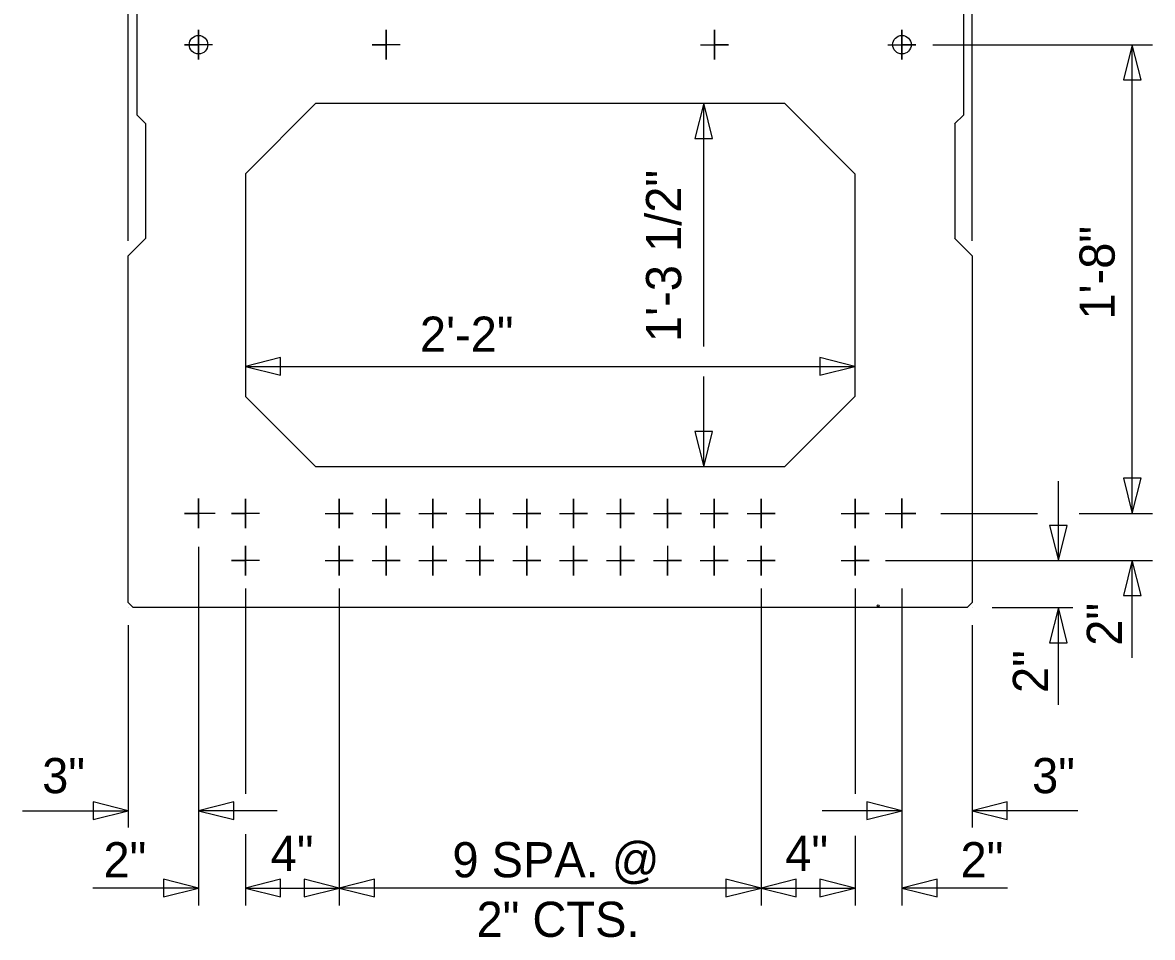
# Model space of a CAD drawing. Extents: x 1269527.1 to 1269560.2, y 874064.2 to 874087.8.
# Drawn here: x 1269548.286 to 1269552.303, y 874080.051 to 874083.301 of the extents above; entities that cross this region are included whole.
import ezdxf

# ---------------------------------------------------------------- set-up
doc = ezdxf.new("R2010")
doc.units = 0
for name, color, linetype in [('Arrowhead Terminators', 7, 'Continuous'), ('Arrowhead Terminators CELL', 7, 'Continuous'), ('Box Beam', 7, 'Continuous'), ('Dimension Lines', 7, 'Continuous'), ('Rebar Lines', 7, 'Continuous'), ('Text', 7, 'Continuous'), ('User Information Notes', 7, 'Continuous')]:
    doc.layers.add(name, color=color, linetype=linetype)

msp = doc.modelspace()

# ---------------------------------------------------------------- linework, layer by layer
at = {"layer": 'Arrowhead Terminators'}
for points in [[(1269551.4121, 874080.5009), (1269551.2871, 874080.5322), (1269551.2871, 874080.4697)], [(1269551.7869, 874080.5322), (1269551.6619, 874080.5009), (1269551.7869, 874080.4697)]]:
    msp.add_lwpolyline(points, close=True, dxfattribs=at)
at = {"layer": 'Arrowhead Terminators CELL'}
for points in [[(1269552.2312, 874083.2229), (1269552.1999, 874083.0979), (1269552.2624, 874083.0979)], [(1269550.7076, 874083.0146), (1269550.6764, 874082.8896), (1269550.7389, 874082.8896)], [(1269549.0783, 874082.0797), (1269549.2033, 874082.0484), (1269549.2033, 874082.1109)], [(1269551.2452, 874082.0797), (1269551.1202, 874082.1109), (1269551.1202, 874082.0484)], [(1269550.7076, 874081.723), (1269550.7389, 874081.848), (1269550.6764, 874081.848)], [(1269552.2312, 874081.5576), (1269552.2624, 874081.6826), (1269552.1999, 874081.6826)], [(1269551.9683, 874081.3896), (1269551.9995, 874081.5146), (1269551.937, 874081.5146)], [(1269552.2312, 874081.3909), (1269552.1999, 874081.2659), (1269552.2624, 874081.2659)], [(1269551.9683, 874081.223), (1269551.937, 874081.098), (1269551.9995, 874081.098)], [(1269548.6616, 874080.5009), (1269548.5366, 874080.5322), (1269548.5366, 874080.4697)], [(1269548.9114, 874080.5009), (1269549.0364, 874080.4697), (1269549.0364, 874080.5322)], [(1269548.9114, 874080.2263), (1269548.7864, 874080.2576), (1269548.7864, 874080.1951)], [(1269549.0781, 874080.2263), (1269549.2031, 874080.1951), (1269549.2031, 874080.2576)], [(1269549.4115, 874080.2263), (1269549.2865, 874080.2576), (1269549.2865, 874080.1951)], [(1269549.4115, 874080.2263), (1269549.5365, 874080.1951), (1269549.5365, 874080.2576)], [(1269550.9116, 874080.2263), (1269550.7866, 874080.2576), (1269550.7866, 874080.1951)], [(1269550.9116, 874080.2263), (1269551.0366, 874080.1951), (1269551.0366, 874080.2576)], [(1269551.2451, 874080.2263), (1269551.1201, 874080.2576), (1269551.1201, 874080.1951)], [(1269551.4121, 874080.2263), (1269551.5371, 874080.1951), (1269551.5371, 874080.2576)]]:
    msp.add_lwpolyline(points, close=True, dxfattribs=at)
at = {"layer": 'Box Beam'}
for p, q in [((1269548.6928, 874082.9729), (1269548.6928, 874083.473)), ((1269551.6307, 874083.473), (1269551.6307, 874082.9729)), ((1269549.0783, 874082.7645), (1269549.3284, 874083.0146)), ((1269549.3284, 874083.0146), (1269550.9952, 874083.0146)), ((1269550.9952, 874083.0146), (1269551.2452, 874082.7645)), ((1269548.7241, 874082.9417), (1269548.6928, 874082.9729)), ((1269551.6307, 874082.9729), (1269551.5994, 874082.9417)), ((1269548.7241, 874082.5354), (1269548.7241, 874082.9417)), ((1269551.5998, 874082.9421), (1269551.5998, 874082.5358)), ((1269549.0783, 874082.7645), (1269549.0783, 874081.973)), ((1269551.2452, 874082.7645), (1269551.2452, 874081.973)), ((1269548.6616, 874082.4729), (1269548.7241, 874082.5354)), ((1269551.5994, 874082.5354), (1269551.6619, 874082.4729)), ((1269548.6616, 874081.2408), (1269548.6616, 874082.4729)), ((1269551.6619, 874082.4729), (1269551.6619, 874081.2408)), ((1269549.3284, 874081.723), (1269549.0783, 874081.973)), ((1269551.2452, 874081.973), (1269550.9952, 874081.723)), ((1269550.9952, 874081.723), (1269549.3284, 874081.723)), ((1269548.6616, 874081.2408), (1269548.6795, 874081.223)), ((1269551.662, 874081.2408), (1269551.6441, 874081.223)), ((1269551.6441, 874081.223), (1269548.6795, 874081.223))]:
    msp.add_line(p, q, dxfattribs=at)
msp.add_circle((1269551.3274, 874081.229), 0.00365, dxfattribs=at)
at = {"layer": 'Dimension Lines'}
for p, q in [((1269548.6616, 874082.5257), (1269548.6616, 874084.0444)), ((1269551.6619, 874082.5257), (1269551.6619, 874084.0444)), ((1269548.9114, 874083.2229), (1269548.9114, 874083.2752)), ((1269548.9114, 874083.2752), (1269548.9114, 874083.2229)), ((1269548.9114, 874083.2229), (1269548.9114, 874083.2752)), ((1269548.9114, 874083.2752), (1269548.9114, 874083.2229)), ((1269549.5781, 874083.2229), (1269549.5781, 874083.2752)), ((1269549.5781, 874083.2752), (1269549.5781, 874083.2229)), ((1269549.5781, 874083.2229), (1269549.5781, 874083.2752)), ((1269549.5781, 874083.2752), (1269549.5781, 874083.2229)), ((1269550.7455, 874083.2229), (1269550.7455, 874083.2752)), ((1269550.7455, 874083.2752), (1269550.7455, 874083.2229)), ((1269550.7455, 874083.2229), (1269550.7455, 874083.2752)), ((1269550.7455, 874083.2752), (1269550.7455, 874083.2229)), ((1269551.4121, 874083.2229), (1269551.4121, 874083.2752)), ((1269551.4121, 874083.2752), (1269551.4121, 874083.2229)), ((1269551.4121, 874083.2229), (1269551.4121, 874083.2752)), ((1269551.4121, 874083.2752), (1269551.4121, 874083.2229)), ((1269548.9114, 874083.2229), (1269548.8616, 874083.2229)), ((1269548.8616, 874083.2229), (1269548.9114, 874083.2229)), ((1269548.9612, 874083.2229), (1269548.9114, 874083.2229)), ((1269548.9114, 874083.2229), (1269548.9114, 874083.1707)), ((1269548.9114, 874083.1707), (1269548.9114, 874083.2229)), ((1269548.9612, 874083.2229), (1269548.9114, 874083.2229)), ((1269548.9114, 874083.2229), (1269548.9114, 874083.1707)), ((1269548.9114, 874083.1707), (1269548.9114, 874083.2229)), ((1269548.9612, 874083.2229), (1269548.9114, 874083.2229)), ((1269548.9114, 874083.2229), (1269548.9114, 874083.1707)), ((1269548.9114, 874083.1707), (1269548.9114, 874083.2229)), ((1269549.5781, 874083.2229), (1269549.5283, 874083.2229)), ((1269549.5283, 874083.2229), (1269549.5781, 874083.2229)), ((1269549.6278, 874083.2229), (1269549.5781, 874083.2229)), ((1269549.5781, 874083.2229), (1269549.5781, 874083.1707)), ((1269549.5781, 874083.1707), (1269549.5781, 874083.2229)), ((1269549.6278, 874083.2229), (1269549.5781, 874083.2229)), ((1269549.5781, 874083.2229), (1269549.5781, 874083.1707)), ((1269549.5781, 874083.1707), (1269549.5781, 874083.2229)), ((1269549.6278, 874083.2229), (1269549.5781, 874083.2229)), ((1269549.5781, 874083.2229), (1269549.5781, 874083.1707)), ((1269549.5781, 874083.1707), (1269549.5781, 874083.2229)), ((1269550.6957, 874083.2229), (1269550.7455, 874083.2229)), ((1269550.6957, 874083.2229), (1269550.7455, 874083.2229)), ((1269550.6957, 874083.2229), (1269550.7455, 874083.2229)), ((1269550.7455, 874083.2229), (1269550.7952, 874083.2229)), ((1269550.7952, 874083.2229), (1269550.7455, 874083.2229)), ((1269550.7455, 874083.2229), (1269550.7455, 874083.1707)), ((1269550.7455, 874083.1707), (1269550.7455, 874083.2229)), ((1269550.7455, 874083.2229), (1269550.7455, 874083.1707)), ((1269550.7455, 874083.1707), (1269550.7455, 874083.2229)), ((1269550.7455, 874083.2229), (1269550.7455, 874083.1707)), ((1269550.7455, 874083.1707), (1269550.7455, 874083.2229)), ((1269551.3623, 874083.2229), (1269551.4121, 874083.2229)), ((1269551.3623, 874083.2229), (1269551.4121, 874083.2229)), ((1269551.3623, 874083.2229), (1269551.4121, 874083.2229)), ((1269551.4121, 874083.2229), (1269551.4619, 874083.2229)), ((1269551.4619, 874083.2229), (1269551.4121, 874083.2229)), ((1269551.4121, 874083.2229), (1269551.4121, 874083.1707)), ((1269551.4121, 874083.1707), (1269551.4121, 874083.2229)), ((1269551.4121, 874083.2229), (1269551.4121, 874083.1707)), ((1269551.4121, 874083.1707), (1269551.4121, 874083.2229)), ((1269551.4121, 874083.2229), (1269551.4121, 874083.1707)), ((1269551.4121, 874083.1707), (1269551.4121, 874083.2229)), ((1269551.5218, 874083.2229), (1269552.3027, 874083.2229)), ((1269552.2312, 874081.5576), (1269552.2312, 874083.2229)), ((1269550.7076, 874082.1511), (1269550.7076, 874083.0146)), ((1269549.0783, 874082.0797), (1269551.2452, 874082.0797)), ((1269550.7076, 874081.723), (1269550.7076, 874082.0443)), ((1269551.9683, 874081.3896), (1269551.9683, 874081.6726)), ((1269548.9114, 874081.5576), (1269548.9114, 874081.6099)), ((1269548.9114, 874081.6099), (1269548.9114, 874081.5576)), ((1269548.9114, 874081.5576), (1269548.9114, 874081.6099)), ((1269548.9114, 874081.6099), (1269548.9114, 874081.5576)), ((1269548.9114, 874081.5576), (1269548.9114, 874081.6099)), ((1269548.9114, 874081.6099), (1269548.9114, 874081.5576)), ((1269548.9114, 874081.5576), (1269548.9114, 874081.6099)), ((1269548.9114, 874081.6099), (1269548.9114, 874081.5576)), ((1269548.9114, 874081.5576), (1269548.9114, 874081.6099)), ((1269548.9114, 874081.6099), (1269548.9114, 874081.5576)), ((1269549.0781, 874081.5576), (1269549.0781, 874081.6097)), ((1269549.0781, 874081.6097), (1269549.0781, 874081.5576)), ((1269549.4115, 874081.5576), (1269549.4115, 874081.6097)), ((1269549.4115, 874081.6097), (1269549.4115, 874081.5576)), ((1269549.5782, 874081.5576), (1269549.5782, 874081.6097)), ((1269549.5782, 874081.6097), (1269549.5782, 874081.5576)), ((1269549.7449, 874081.5576), (1269549.7449, 874081.6097)), ((1269549.7449, 874081.6097), (1269549.7449, 874081.5576)), ((1269549.9115, 874081.5576), (1269549.9115, 874081.6097)), ((1269549.9115, 874081.6097), (1269549.9115, 874081.5576)), ((1269550.0783, 874081.5576), (1269550.0783, 874081.6097)), ((1269550.0783, 874081.6097), (1269550.0783, 874081.5576)), ((1269550.2449, 874081.5576), (1269550.2449, 874081.6097)), ((1269550.2449, 874081.6097), (1269550.2449, 874081.5576)), ((1269550.4116, 874081.5576), (1269550.4116, 874081.6097)), ((1269550.4116, 874081.6097), (1269550.4116, 874081.5576)), ((1269550.5783, 874081.5576), (1269550.5783, 874081.6097)), ((1269550.5783, 874081.6097), (1269550.5783, 874081.5576)), ((1269550.745, 874081.5576), (1269550.745, 874081.6097)), ((1269550.745, 874081.6097), (1269550.745, 874081.5576)), ((1269550.9116, 874081.5576), (1269550.9116, 874081.6097)), ((1269550.9116, 874081.6097), (1269550.9116, 874081.5576)), ((1269551.2455, 874081.5576), (1269551.2455, 874081.6097)), ((1269551.2455, 874081.6097), (1269551.2455, 874081.5576)), ((1269551.4121, 874081.5576), (1269551.4121, 874081.6099)), ((1269551.4121, 874081.6099), (1269551.4121, 874081.5576)), ((1269551.4121, 874081.5576), (1269551.4121, 874081.6099)), ((1269551.4121, 874081.6099), (1269551.4121, 874081.5576)), ((1269551.4121, 874081.5576), (1269551.4121, 874081.6099)), ((1269551.4121, 874081.6099), (1269551.4121, 874081.5576)), ((1269551.4121, 874081.5576), (1269551.4121, 874081.6099)), ((1269551.4121, 874081.6099), (1269551.4121, 874081.5576)), ((1269551.4121, 874081.5576), (1269551.4121, 874081.6099)), ((1269551.4121, 874081.6099), (1269551.4121, 874081.5576)), ((1269548.9114, 874081.5576), (1269548.8616, 874081.5576)), ((1269548.8616, 874081.5576), (1269548.9114, 874081.5576)), ((1269548.9114, 874081.5576), (1269548.8616, 874081.5576)), ((1269548.8616, 874081.5576), (1269548.9114, 874081.5576)), ((1269548.9612, 874081.5576), (1269548.9114, 874081.5576)), ((1269548.9707, 874081.5576), (1269548.9114, 874081.5576)), ((1269548.9114, 874081.5576), (1269548.9114, 874081.5054)), ((1269548.9114, 874081.5054), (1269548.9114, 874081.5576)), ((1269548.9612, 874081.5576), (1269548.9114, 874081.5576)), ((1269548.9114, 874081.5576), (1269548.9114, 874081.5054)), ((1269548.9114, 874081.5054), (1269548.9114, 874081.5576)), ((1269548.9612, 874081.5576), (1269548.9114, 874081.5576)), ((1269548.9114, 874081.5576), (1269548.9114, 874081.5054)), ((1269548.9114, 874081.5054), (1269548.9114, 874081.5576)), ((1269548.9612, 874081.5576), (1269548.9114, 874081.5576)), ((1269548.9114, 874081.5576), (1269548.9114, 874081.5054)), ((1269548.9114, 874081.5054), (1269548.9114, 874081.5576)), ((1269548.9114, 874081.5576), (1269548.9114, 874081.5054)), ((1269548.9114, 874081.5054), (1269548.9114, 874081.5576)), ((1269549.0781, 874081.5576), (1269549.0283, 874081.5576)), ((1269549.0283, 874081.5576), (1269549.0781, 874081.5576)), ((1269549.1278, 874081.5576), (1269549.0781, 874081.5576)), ((1269549.0781, 874081.5576), (1269549.0781, 874081.5053)), ((1269549.0781, 874081.5053), (1269549.0781, 874081.5576)), ((1269549.3617, 874081.5576), (1269549.4115, 874081.5576)), ((1269549.4115, 874081.5576), (1269549.4613, 874081.5576)), ((1269549.4613, 874081.5576), (1269549.4115, 874081.5576)), ((1269549.4115, 874081.5576), (1269549.4115, 874081.5053)), ((1269549.4115, 874081.5053), (1269549.4115, 874081.5576)), ((1269549.5284, 874081.5576), (1269549.5782, 874081.5576)), ((1269549.5782, 874081.5576), (1269549.628, 874081.5576)), ((1269549.628, 874081.5576), (1269549.5782, 874081.5576)), ((1269549.5782, 874081.5576), (1269549.5782, 874081.5053)), ((1269549.5782, 874081.5053), (1269549.5782, 874081.5576)), ((1269549.6951, 874081.5576), (1269549.7449, 874081.5576)), ((1269549.7449, 874081.5576), (1269549.7947, 874081.5576)), ((1269549.7947, 874081.5576), (1269549.7449, 874081.5576)), ((1269549.7449, 874081.5576), (1269549.7449, 874081.5053)), ((1269549.7449, 874081.5053), (1269549.7449, 874081.5576)), ((1269549.8618, 874081.5576), (1269549.9115, 874081.5576)), ((1269549.9115, 874081.5576), (1269549.9613, 874081.5576)), ((1269549.9613, 874081.5576), (1269549.9115, 874081.5576)), ((1269549.9115, 874081.5576), (1269549.9115, 874081.5053)), ((1269549.9115, 874081.5053), (1269549.9115, 874081.5576)), ((1269550.0284, 874081.5576), (1269550.0783, 874081.5576)), ((1269550.0783, 874081.5576), (1269550.1281, 874081.5576)), ((1269550.1281, 874081.5576), (1269550.0783, 874081.5576)), ((1269550.0783, 874081.5576), (1269550.0783, 874081.5053)), ((1269550.0783, 874081.5053), (1269550.0783, 874081.5576)), ((1269550.1951, 874081.5576), (1269550.2449, 874081.5576)), ((1269550.2449, 874081.5576), (1269550.2947, 874081.5576)), ((1269550.2947, 874081.5576), (1269550.2449, 874081.5576)), ((1269550.2449, 874081.5576), (1269550.2449, 874081.5053)), ((1269550.2449, 874081.5053), (1269550.2449, 874081.5576)), ((1269550.3618, 874081.5576), (1269550.4116, 874081.5576)), ((1269550.4116, 874081.5576), (1269550.4614, 874081.5576)), ((1269550.4614, 874081.5576), (1269550.4116, 874081.5576)), ((1269550.4116, 874081.5576), (1269550.4116, 874081.5053)), ((1269550.4116, 874081.5053), (1269550.4116, 874081.5576)), ((1269550.5285, 874081.5576), (1269550.5783, 874081.5576)), ((1269550.5783, 874081.5576), (1269550.6281, 874081.5576)), ((1269550.6281, 874081.5576), (1269550.5783, 874081.5576)), ((1269550.5783, 874081.5576), (1269550.5783, 874081.5053)), ((1269550.5783, 874081.5053), (1269550.5783, 874081.5576)), ((1269550.6952, 874081.5576), (1269550.745, 874081.5576)), ((1269550.745, 874081.5576), (1269550.7948, 874081.5576)), ((1269550.7948, 874081.5576), (1269550.745, 874081.5576)), ((1269550.745, 874081.5576), (1269550.745, 874081.5053)), ((1269550.745, 874081.5053), (1269550.745, 874081.5576)), ((1269550.8619, 874081.5576), (1269550.9116, 874081.5576)), ((1269550.9116, 874081.5576), (1269550.9614, 874081.5576)), ((1269550.9614, 874081.5576), (1269550.9116, 874081.5576)), ((1269550.9116, 874081.5576), (1269550.9116, 874081.5053)), ((1269550.9116, 874081.5053), (1269550.9116, 874081.5576)), ((1269551.1957, 874081.5576), (1269551.2455, 874081.5576)), ((1269551.2455, 874081.5576), (1269551.2952, 874081.5576)), ((1269551.2952, 874081.5576), (1269551.2455, 874081.5576)), ((1269551.2455, 874081.5576), (1269551.2455, 874081.5053)), ((1269551.2455, 874081.5053), (1269551.2455, 874081.5576)), ((1269551.3528, 874081.5576), (1269551.4121, 874081.5576)), ((1269551.3623, 874081.5576), (1269551.4121, 874081.5576)), ((1269551.3623, 874081.5576), (1269551.4121, 874081.5576)), ((1269551.3623, 874081.5576), (1269551.4121, 874081.5576)), ((1269551.3623, 874081.5576), (1269551.4121, 874081.5576)), ((1269551.4121, 874081.5576), (1269551.4619, 874081.5576)), ((1269551.4619, 874081.5576), (1269551.4121, 874081.5576)), ((1269551.4121, 874081.5576), (1269551.4121, 874081.5054)), ((1269551.4121, 874081.5054), (1269551.4121, 874081.5576)), ((1269551.4121, 874081.5576), (1269551.4619, 874081.5576)), ((1269551.4619, 874081.5576), (1269551.4121, 874081.5576)), ((1269551.4121, 874081.5576), (1269551.4121, 874081.5054)), ((1269551.4121, 874081.5054), (1269551.4121, 874081.5576)), ((1269551.4121, 874081.5576), (1269551.4121, 874081.5054)), ((1269551.4121, 874081.5054), (1269551.4121, 874081.5576)), ((1269551.4121, 874081.5576), (1269551.4121, 874081.5054)), ((1269551.4121, 874081.5054), (1269551.4121, 874081.5576)), ((1269551.4121, 874081.5576), (1269551.4121, 874081.5054)), ((1269551.4121, 874081.5054), (1269551.4121, 874081.5576)), ((1269551.5509, 874081.5576), (1269551.8939, 874081.5576)), ((1269552.0426, 874081.5576), (1269552.3027, 874081.5576)), ((1269548.9114, 874081.4393), (1269548.9114, 874080.1638)), ((1269549.0781, 874081.3896), (1269549.0781, 874081.4418)), ((1269549.0781, 874081.4418), (1269549.0781, 874081.3896)), ((1269549.4115, 874081.3896), (1269549.4115, 874081.4418)), ((1269549.4115, 874081.4418), (1269549.4115, 874081.3896)), ((1269549.5782, 874081.3896), (1269549.5782, 874081.4418)), ((1269549.5782, 874081.4418), (1269549.5782, 874081.3896)), ((1269549.7449, 874081.3896), (1269549.7449, 874081.4418)), ((1269549.7449, 874081.4418), (1269549.7449, 874081.3896)), ((1269549.9115, 874081.3896), (1269549.9115, 874081.4418)), ((1269549.9115, 874081.4418), (1269549.9115, 874081.3896)), ((1269550.0783, 874081.3896), (1269550.0783, 874081.4418)), ((1269550.0783, 874081.4418), (1269550.0783, 874081.3896)), ((1269550.2449, 874081.3896), (1269550.2449, 874081.4418)), ((1269550.2449, 874081.4418), (1269550.2449, 874081.3896)), ((1269550.4116, 874081.3896), (1269550.4116, 874081.4418)), ((1269550.4116, 874081.4418), (1269550.4116, 874081.3896)), ((1269550.5783, 874081.4418), (1269550.5783, 874081.3896)), ((1269550.745, 874081.3896), (1269550.745, 874081.4418)), ((1269550.745, 874081.4418), (1269550.745, 874081.3896)), ((1269550.9116, 874081.3896), (1269550.9116, 874081.4418)), ((1269550.9116, 874081.4418), (1269550.9116, 874081.3896)), ((1269551.2455, 874081.3896), (1269551.2455, 874081.4418)), ((1269551.2455, 874081.4418), (1269551.2455, 874081.3896)), ((1269549.0781, 874081.3896), (1269549.0283, 874081.3896)), ((1269549.0283, 874081.3896), (1269549.0781, 874081.3896)), ((1269549.1278, 874081.3896), (1269549.0781, 874081.3896)), ((1269549.0781, 874081.3374), (1269549.0781, 874081.3896)), ((1269549.0781, 874081.3896), (1269549.0781, 874081.3374)), ((1269549.3617, 874081.3896), (1269549.4115, 874081.3896)), ((1269549.4115, 874081.3896), (1269549.4613, 874081.3896)), ((1269549.4613, 874081.3896), (1269549.4115, 874081.3896)), ((1269549.4115, 874081.3896), (1269549.4115, 874081.3374)), ((1269549.4115, 874081.3374), (1269549.4115, 874081.3896)), ((1269549.5284, 874081.3896), (1269549.5782, 874081.3896)), ((1269549.5782, 874081.3896), (1269549.628, 874081.3896)), ((1269549.628, 874081.3896), (1269549.5782, 874081.3896)), ((1269549.5782, 874081.3896), (1269549.5782, 874081.3374)), ((1269549.5782, 874081.3374), (1269549.5782, 874081.3896)), ((1269549.6951, 874081.3896), (1269549.7449, 874081.3896)), ((1269549.7449, 874081.3896), (1269549.7947, 874081.3896)), ((1269549.7947, 874081.3896), (1269549.7449, 874081.3896)), ((1269549.7449, 874081.3896), (1269549.7449, 874081.3374)), ((1269549.7449, 874081.3374), (1269549.7449, 874081.3896)), ((1269549.8618, 874081.3896), (1269549.9115, 874081.3896)), ((1269549.9115, 874081.3896), (1269549.9613, 874081.3896)), ((1269549.9613, 874081.3896), (1269549.9115, 874081.3896)), ((1269549.9115, 874081.3896), (1269549.9115, 874081.3374)), ((1269549.9115, 874081.3374), (1269549.9115, 874081.3896)), ((1269550.0284, 874081.3896), (1269550.0783, 874081.3896)), ((1269550.0783, 874081.3896), (1269550.1281, 874081.3896)), ((1269550.1281, 874081.3896), (1269550.0783, 874081.3896)), ((1269550.0783, 874081.3896), (1269550.0783, 874081.3374)), ((1269550.0783, 874081.3374), (1269550.0783, 874081.3896)), ((1269550.1951, 874081.3896), (1269550.2449, 874081.3896)), ((1269550.2449, 874081.3896), (1269550.2947, 874081.3896)), ((1269550.2947, 874081.3896), (1269550.2449, 874081.3896)), ((1269550.2449, 874081.3896), (1269550.2449, 874081.3374)), ((1269550.2449, 874081.3374), (1269550.2449, 874081.3896)), ((1269550.3618, 874081.3896), (1269550.4116, 874081.3896)), ((1269550.4116, 874081.3896), (1269550.4614, 874081.3896)), ((1269550.4614, 874081.3896), (1269550.4116, 874081.3896)), ((1269550.4116, 874081.3896), (1269550.4116, 874081.3374)), ((1269550.4116, 874081.3374), (1269550.4116, 874081.3896)), ((1269550.5285, 874081.3896), (1269550.5783, 874081.3896)), ((1269550.5783, 874081.3896), (1269550.6281, 874081.3896)), ((1269550.6281, 874081.3896), (1269550.5783, 874081.3896)), ((1269550.5783, 874081.3896), (1269550.5783, 874081.3374)), ((1269550.5783, 874081.3374), (1269550.5783, 874081.3896)), ((1269550.6952, 874081.3896), (1269550.745, 874081.3896)), ((1269550.745, 874081.3896), (1269550.7948, 874081.3896)), ((1269550.7948, 874081.3896), (1269550.745, 874081.3896)), ((1269550.745, 874081.3896), (1269550.745, 874081.3374)), ((1269550.745, 874081.3374), (1269550.745, 874081.3896)), ((1269550.8619, 874081.3896), (1269550.9116, 874081.3896)), ((1269550.9116, 874081.3896), (1269550.9614, 874081.3896)), ((1269550.9614, 874081.3896), (1269550.9116, 874081.3896)), ((1269550.9116, 874081.3896), (1269550.9116, 874081.3374)), ((1269550.9116, 874081.3374), (1269550.9116, 874081.3896)), ((1269551.1957, 874081.3896), (1269551.2455, 874081.3896)), ((1269551.2455, 874081.3896), (1269551.2952, 874081.3896)), ((1269551.2952, 874081.3896), (1269551.2455, 874081.3896)), ((1269551.2455, 874081.3896), (1269551.2455, 874081.3374)), ((1269551.2455, 874081.3374), (1269551.2455, 874081.3896)), ((1269551.3538, 874081.3896), (1269552.3027, 874081.3896)), ((1269552.2312, 874081.0449), (1269552.2312, 874081.3909)), ((1269549.0781, 874081.2905), (1269549.0781, 874080.561)), ((1269549.4115, 874081.2905), (1269549.4115, 874080.1638)), ((1269550.9116, 874081.2905), (1269550.9116, 874080.1638)), ((1269551.2455, 874081.2905), (1269551.2455, 874080.561)), ((1269551.4121, 874081.2905), (1269551.4121, 874080.1638)), ((1269551.7334, 874081.223), (1269552.0197, 874081.223)), ((1269551.9683, 874080.8769), (1269551.9683, 874081.223)), ((1269548.6616, 874081.1605), (1269548.6616, 874080.4409)), ((1269551.6619, 874081.1605), (1269551.6619, 874080.4409)), ((1269548.2859, 874080.5009), (1269548.6616, 874080.5009)), ((1269549.1908, 874080.5009), (1269548.9114, 874080.5009)), ((1269551.4121, 874080.5009), (1269551.1289, 874080.5009)), ((1269552.0376, 874080.5009), (1269551.6619, 874080.5009)), ((1269549.0781, 874080.418), (1269549.0781, 874080.1638)), ((1269551.2455, 874080.4123), (1269551.2455, 874080.1638)), ((1269548.9114, 874080.2263), (1269548.5357, 874080.2263)), ((1269549.0781, 874080.2263), (1269549.4115, 874080.2263)), ((1269550.9116, 874080.2263), (1269549.4115, 874080.2263)), ((1269550.9116, 874080.2263), (1269551.2451, 874080.2263)), ((1269551.7878, 874080.2263), (1269551.4121, 874080.2263))]:
    msp.add_line(p, q, dxfattribs=at)
at = {"layer": 'Rebar Lines'}
for centre in [(1269548.9114, 874083.2229), (1269551.4121, 874083.2229)]:
    msp.add_circle(centre, 0.033, dxfattribs=at)
at = {"layer": 'User Information Notes'}
for p, q in [((1269548.6616, 874081.223), (1269548.6616, 874081.223)), ((1269551.6619, 874081.223), (1269551.6619, 874081.223))]:
    msp.add_line(p, q, dxfattribs=at)

# ---------------------------------------------------------------- texts
at = {"layer": 'Text'}
for s, p in [('1\'-3 1/2"', (1269550.6272, 874082.1664)), ('1\'-8"', (1269552.1686, 874082.2461)), ('2"', (1269552.1945, 874081.0872)), ('2"', (1269551.9315, 874080.9193))]:
    msp.add_text(s, height=0.125, rotation=90, dxfattribs=at).set_placement(p)
for s, p in [('2\'-2"', (1269549.6985, 874082.1318)), ('3"', (1269548.3555, 874080.5634)), ('3"', (1269551.8749, 874080.5634)), ('2"', (1269548.5734, 874080.2644)), ('4"', (1269549.168, 874080.2873)), ('9 SPA. @', (1269549.814, 874080.2644)), ('4"', (1269550.9974, 874080.2873)), ('2"', (1269551.6206, 874080.2644)), ('2" CTS.', (1269549.8997, 874080.0528))]:
    msp.add_text(s, height=0.125, dxfattribs=at).set_placement(p)

doc.saveas('drawing.dxf')
